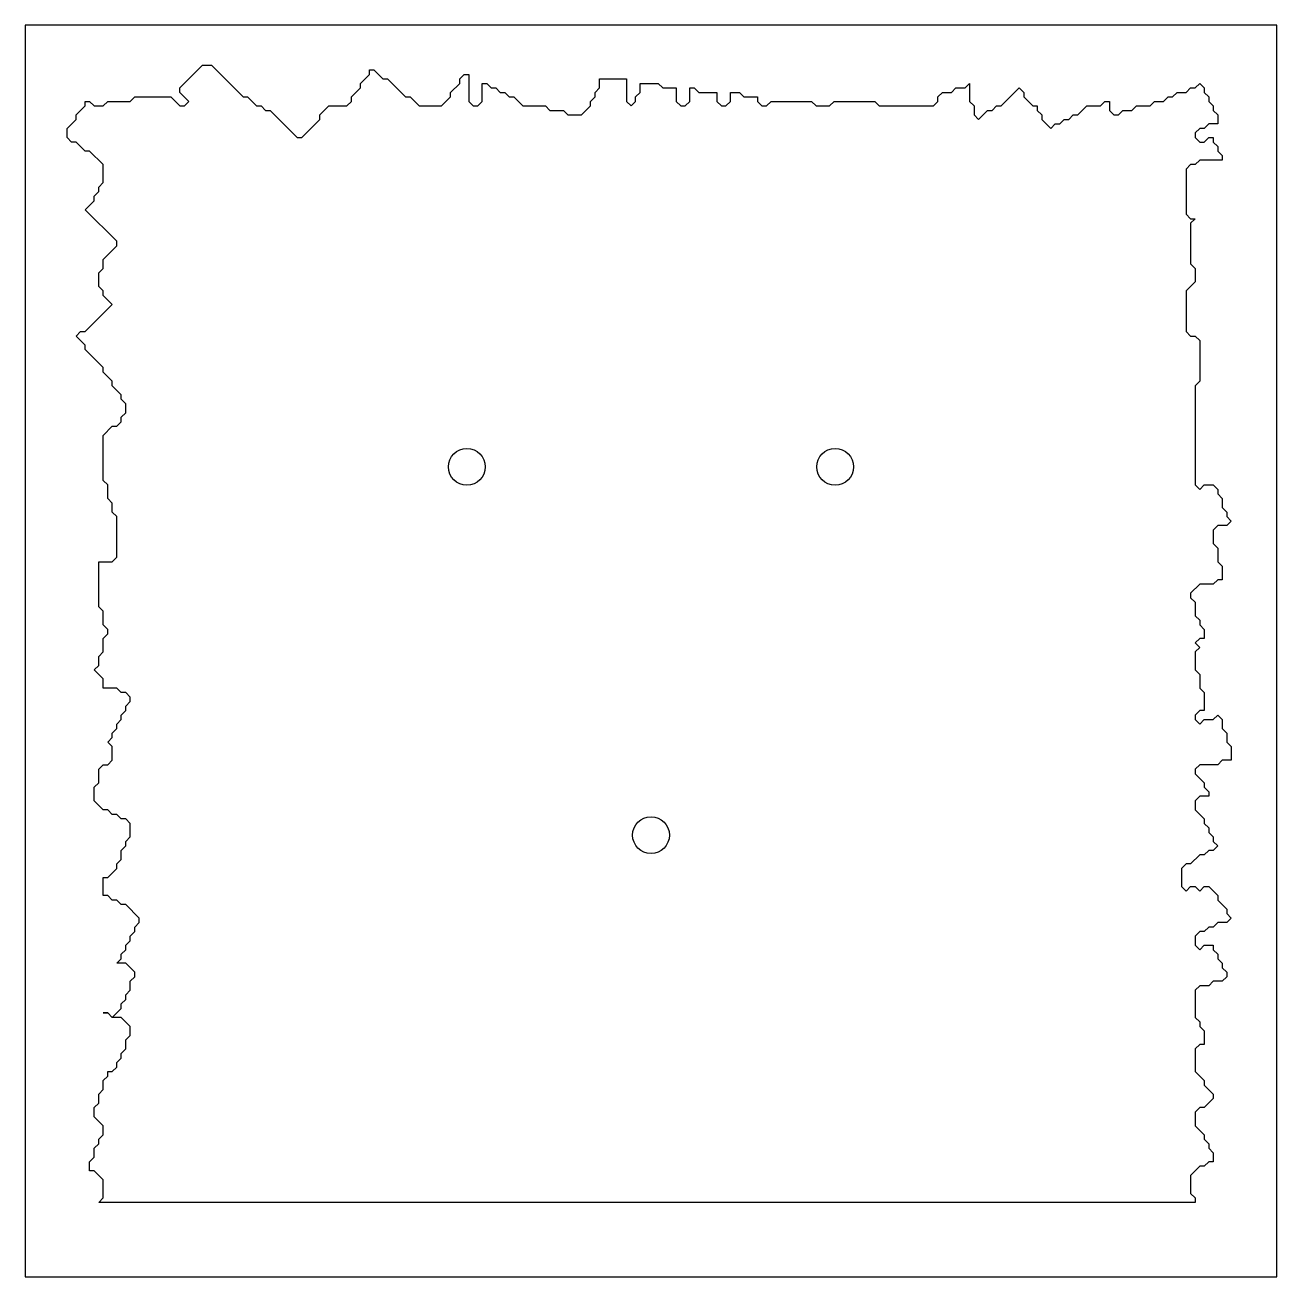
# Model space of a CAD drawing. Header units: metres. Extents: x 280 to 620, y -20 to 320.
import ezdxf

# ---------------------------------------------------------------- set-up
doc = ezdxf.new("R2010")
doc.units = ezdxf.units.M

msp = doc.modelspace()

# ---------------------------------------------------------------- linework, layer by layer
at = {"layer": 'CIRCLES'}
for centre in [(400, 200), (500, 200), (450, 100)]:
    msp.add_circle(centre, 5, dxfattribs=at)
at = {"layer": 'CONTOUR_1'}
msp.add_lwpolyline([(300, 0.25), (301.23, 1.48), (301.23, 6.38), (298.78, 8.83), (297.55, 8.83), (297.55, 11.28), (298.78, 12.5), (298.78, 14.96), (300, 16.18), (300, 17.41), (301.23, 18.63), (301.23, 21.08), (298.78, 23.53), (298.78, 25.98), (300, 27.21), (300, 29.66), (301.23, 30.89), (301.23, 33.34), (302.45, 34.56), (302.45, 35.79), (303.68, 35.79), (304.9, 37.01), (304.9, 38.24), (306.13, 39.46), (306.13, 40.69), (307.36, 41.92), (307.36, 44.37), (308.58, 45.59), (308.58, 48.04), (306.13, 50.49), (303.68, 50.49), (302.45, 51.72), (301.23, 51.72), (302.45, 51.72), (303.68, 50.49), (306.13, 52.94), (306.13, 54.17), (307.36, 55.39), (307.36, 56.62), (308.58, 57.85), (308.58, 60.3), (309.81, 61.52), (309.81, 62.75), (307.36, 65.2), (304.9, 65.2), (306.13, 66.42), (306.13, 67.65), (307.36, 68.87), (307.36, 70.1), (308.58, 71.33), (308.58, 72.55), (309.81, 73.78), (309.81, 75), (311.03, 76.23), (311.03, 77.45), (307.36, 81.13), (306.13, 81.13), (304.9, 82.35), (303.68, 82.35), (302.45, 83.58), (301.23, 83.58), (301.23, 88.48), (302.45, 88.48), (304.9, 90.93), (304.9, 92.16), (306.13, 93.38), (306.13, 95.83), (307.36, 97.06), (307.36, 98.28), (308.58, 99.51), (308.58, 103.19), (307.36, 104.41), (306.13, 104.41), (304.9, 105.64), (303.68, 105.64), (302.45, 106.86), (301.23, 106.86), (298.78, 109.31), (298.78, 112.99), (300, 114.22), (300, 117.89), (301.23, 119.12), (302.45, 119.12), (303.68, 120.34), (303.68, 124.02), (302.45, 125.24), (303.68, 126.47), (303.68, 127.69), (304.9, 128.92), (304.9, 130.15), (306.13, 131.37), (306.13, 132.6), (307.36, 133.82), (307.36, 135.05), (308.58, 136.27), (308.58, 137.5), (307.36, 138.72), (306.13, 138.72), (304.9, 139.95), (301.23, 139.95), (301.23, 142.4), (298.78, 144.85), (300, 146.08), (300, 148.53), (301.23, 149.75), (301.23, 153.43), (302.45, 154.65), (302.45, 155.88), (301.23, 157.1), (301.23, 160.78), (300, 162.01), (300, 174.26), (303.68, 174.26), (304.9, 175.49), (304.9, 186.52), (303.68, 187.74), (303.68, 190.19), (302.45, 191.42), (302.45, 195.09), (301.23, 196.32), (301.23, 208.57), (303.68, 211.02), (304.9, 211.02), (306.13, 212.25), (306.13, 213.47), (307.36, 214.7), (307.36, 217.15), (306.13, 218.38), (306.13, 219.6), (303.68, 222.05), (303.68, 223.28), (301.23, 225.73), (301.23, 226.95), (296.33, 231.86), (296.33, 233.08), (293.88, 235.53), (295.1, 236.76), (296.33, 236.76), (303.68, 244.11), (301.23, 246.56), (301.23, 247.79), (300, 249.01), (300, 252.69), (301.23, 253.91), (301.23, 256.36), (304.9, 260.04), (304.9, 261.27), (296.33, 269.84), (298.78, 272.29), (298.78, 273.52), (300, 274.75), (300, 275.97), (301.23, 277.2), (301.23, 282.1), (297.55, 285.77), (296.33, 285.77), (293.88, 288.23), (292.65, 288.23), (291.42, 289.45), (291.42, 291.9), (293.88, 294.35), (293.88, 295.58), (296.33, 298.03), (296.33, 299.25), (297.55, 299.25), (298.78, 298.03), (301.23, 298.03), (302.45, 299.25), (308.58, 299.25), (309.81, 300.48), (319.61, 300.48), (322.06, 298.03), (323.29, 298.03), (324.51, 299.25), (322.06, 301.7), (322.06, 302.93), (328.19, 309.06), (330.64, 309.06), (339.22, 300.48), (340.44, 300.48), (342.89, 298.03), (344.12, 298.03), (345.34, 296.8), (346.57, 296.8), (353.92, 289.45), (355.15, 289.45), (360.05, 294.35), (360.05, 295.58), (362.5, 298.03), (367.4, 298.03), (368.63, 299.25), (368.63, 300.48), (371.08, 302.93), (371.08, 304.16), (373.53, 306.61), (373.53, 307.83), (374.75, 307.83), (377.2, 305.38), (378.43, 305.38), (383.33, 300.48), (384.56, 300.48), (387.01, 298.03), (393.13, 298.03), (395.59, 300.48), (395.59, 301.7), (398.04, 304.16), (398.04, 305.38), (399.26, 306.61), (400.49, 306.61), (400.49, 299.25), (401.71, 298.03), (402.94, 298.03), (404.16, 299.25), (404.16, 304.16), (405.39, 304.16), (406.61, 302.93), (407.84, 302.93), (409.07, 301.7), (410.29, 301.7), (411.52, 300.48), (412.74, 300.48), (415.19, 298.03), (421.32, 298.03), (422.55, 296.8), (426.22, 296.8), (427.45, 295.58), (431.12, 295.58), (433.57, 298.03), (433.57, 299.25), (434.8, 300.48), (434.8, 301.7), (436.02, 302.93), (436.02, 305.38), (443.38, 305.38), (443.38, 299.25), (444.6, 298.03), (445.83, 299.25), (445.83, 300.48), (447.05, 301.7), (447.05, 304.16), (451.96, 304.16), (453.18, 302.93), (456.86, 302.93), (456.86, 299.25), (458.08, 298.03), (459.31, 298.03), (460.53, 299.25), (460.53, 302.93), (461.76, 302.93), (462.98, 301.7), (467.89, 301.7), (467.89, 299.25), (469.11, 298.03), (470.34, 298.03), (471.56, 299.25), (471.56, 301.7), (474.01, 301.7), (475.24, 300.48), (478.91, 300.48), (478.91, 299.25), (480.14, 298.03), (481.37, 298.03), (482.59, 299.25), (493.62, 299.25), (494.85, 298.03), (498.52, 298.03), (499.75, 299.25), (510.78, 299.25), (512, 298.03), (526.71, 298.03), (527.93, 299.25), (527.93, 300.48), (529.16, 301.7), (531.61, 301.7), (532.83, 302.93), (535.28, 302.93), (536.51, 304.16), (536.51, 299.25), (537.73, 298.03), (537.73, 295.58), (538.96, 294.35), (541.41, 296.8), (542.64, 296.8), (543.86, 298.03), (545.09, 298.03), (549.99, 302.93), (551.21, 301.7), (551.21, 300.48), (553.67, 298.03), (554.89, 298.03), (554.89, 296.8), (556.12, 295.58), (556.12, 294.35), (558.57, 291.9), (559.79, 293.13), (561.02, 293.13), (562.24, 294.35), (563.47, 294.35), (564.69, 295.58), (565.92, 295.58), (568.37, 298.03), (572.05, 298.03), (573.27, 299.25), (574.5, 299.25), (574.5, 296.8), (575.72, 295.58), (576.95, 295.58), (578.17, 296.8), (580.62, 296.8), (581.85, 298.03), (585.53, 298.03), (586.75, 299.25), (589.2, 299.25), (590.43, 300.48), (591.65, 300.48), (592.88, 301.7), (595.33, 301.7), (596.56, 302.93), (597.78, 302.93), (599.01, 304.16), (600.23, 302.93), (600.23, 301.7), (601.46, 300.48), (601.46, 299.25), (602.68, 298.03), (602.68, 296.8), (603.91, 295.58), (603.91, 293.13), (601.46, 293.13), (600.23, 291.9), (599.01, 291.9), (597.78, 290.68), (597.78, 289.45), (599.01, 288.23), (600.23, 288.23), (601.46, 289.45), (602.68, 289.45), (602.68, 288.23), (603.91, 287), (603.91, 285.77), (605.13, 284.55), (605.13, 283.32), (599.01, 283.32), (597.78, 282.1), (596.56, 282.1), (595.33, 280.87), (595.33, 268.62), (596.56, 267.39), (597.78, 267.39), (596.56, 266.17), (596.56, 255.14), (597.78, 253.91), (597.78, 250.24), (595.33, 247.79), (595.33, 236.76), (596.56, 235.53), (597.78, 235.53), (599.01, 234.31), (599.01, 223.28), (597.78, 222.05), (597.78, 195.09), (599.01, 193.87), (600.23, 195.09), (602.68, 195.09), (603.91, 193.87), (603.91, 192.64), (605.13, 191.42), (605.13, 188.97), (606.36, 187.74), (606.36, 186.52), (607.58, 185.29), (606.36, 184.06), (603.91, 184.06), (602.68, 182.84), (602.68, 179.16), (603.91, 177.94), (603.91, 174.26), (605.13, 173.04), (605.13, 169.36), (603.91, 169.36), (602.68, 168.13), (599.01, 168.13), (596.56, 165.68), (596.56, 164.46), (597.78, 163.23), (597.78, 159.56), (599.01, 158.33), (599.01, 157.1), (600.23, 155.88), (600.23, 153.43), (599.01, 153.43), (597.78, 152.2), (599.01, 150.98), (597.78, 149.75), (597.78, 144.85), (599.01, 143.63), (599.01, 139.95), (600.23, 138.72), (600.23, 133.82), (599.01, 133.82), (597.78, 132.6), (597.78, 131.37), (599.01, 130.15), (600.23, 131.37), (602.68, 131.37), (603.91, 132.6), (605.13, 131.37), (605.13, 128.92), (606.36, 127.69), (606.36, 125.24), (607.58, 124.02), (607.58, 120.34), (605.13, 120.34), (603.91, 119.12), (599.01, 119.12), (597.78, 117.89), (597.78, 116.67), (600.23, 114.22), (600.23, 112.99), (601.46, 111.76), (601.46, 110.54), (599.01, 110.54), (597.78, 109.31), (597.78, 106.86), (600.23, 104.41), (600.23, 103.19), (601.46, 101.96), (601.46, 100.74), (602.68, 99.51), (602.68, 98.28), (603.91, 97.06), (602.68, 95.83), (601.46, 95.83), (600.23, 94.61), (599.01, 94.61), (596.56, 92.16), (595.33, 92.16), (594.1, 90.93), (594.1, 86.03), (595.33, 84.8), (596.56, 86.03), (597.78, 86.03), (599.01, 84.8), (600.23, 86.03), (601.46, 86.03), (603.91, 83.58), (603.91, 82.35), (606.36, 79.9), (606.36, 78.68), (607.58, 77.45), (606.36, 76.23), (603.91, 76.23), (602.68, 75), (601.46, 75), (600.23, 73.78), (599.01, 73.78), (597.78, 72.55), (597.78, 70.1), (599.01, 68.87), (600.23, 70.1), (602.68, 70.1), (602.68, 68.87), (603.91, 67.65), (603.91, 66.42), (605.13, 65.2), (605.13, 63.97), (606.36, 62.75), (606.36, 61.52), (605.13, 60.3), (602.68, 60.3), (601.46, 59.07), (599.01, 59.07), (597.78, 57.85), (597.78, 50.49), (599.01, 49.27), (599.01, 48.04), (600.23, 46.82), (600.23, 43.14), (599.01, 43.14), (597.78, 41.92), (597.78, 35.79), (600.23, 33.34), (600.23, 32.11), (602.68, 29.66), (602.68, 28.44), (600.23, 25.98), (599.01, 25.98), (597.78, 24.76), (597.78, 21.08), (600.23, 18.63), (600.23, 17.41), (601.46, 16.18), (601.46, 14.96), (602.68, 13.73), (602.68, 11.28), (601.46, 11.28), (600.23, 10.05), (599.01, 10.05), (596.56, 7.6), (596.56, 2.7), (597.78, 1.48), (597.78, 0.25), (300, 0.25)], close=True, dxfattribs=at)
at = {"layer": 'FRAME'}
msp.add_lwpolyline([(280, -20), (620, -20), (620, 320), (280, 320), (280, -20)], close=True, dxfattribs=at)

doc.saveas('drawing.dxf')
